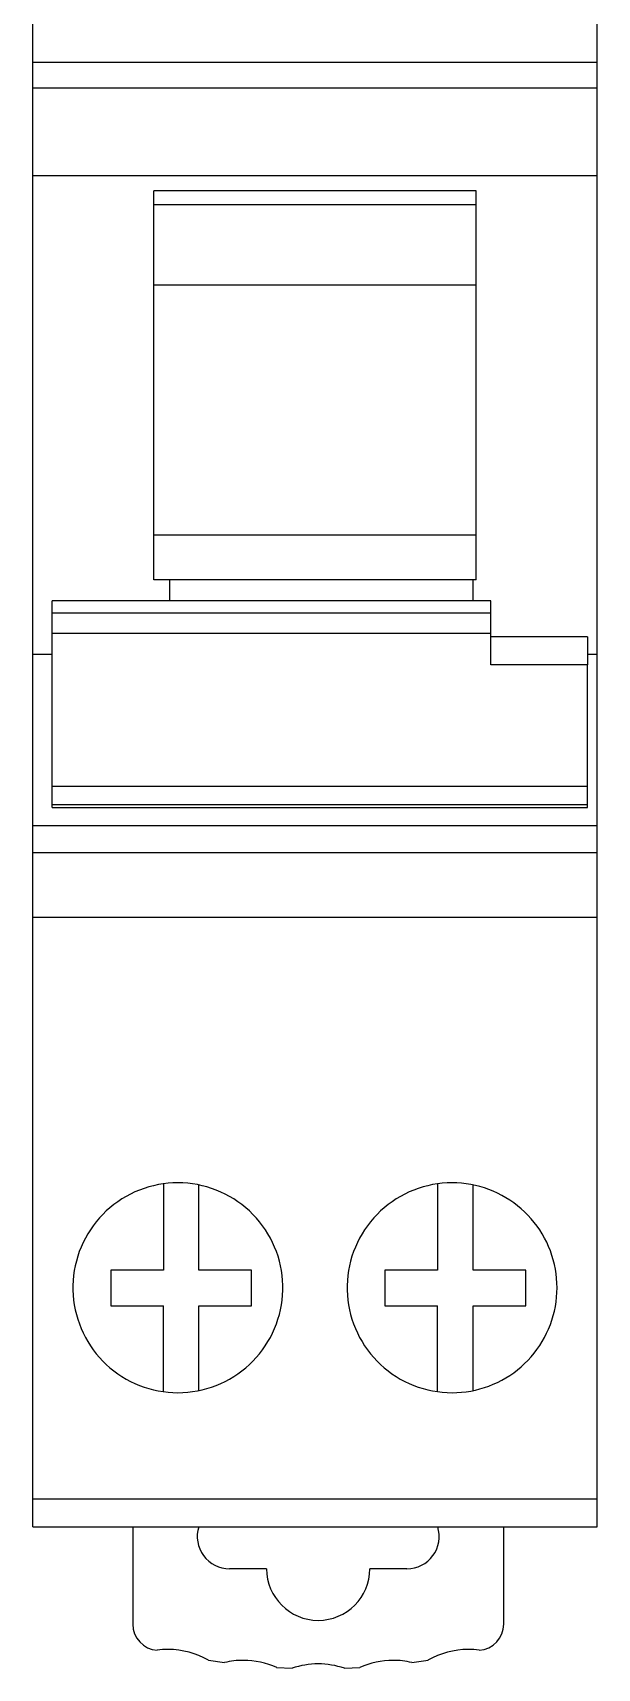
# Model space of a CAD drawing. Header units: millimetres. Extents: x 3609 to 5941, y 2453 to 3731.
# Drawn here: x 5832.73 to 5849.49, y 3343.94 to 3392.49 of the extents above; entities that cross this region are included whole.
import ezdxf

# ---------------------------------------------------------------- set-up
doc = ezdxf.new("R2010")
doc.units = ezdxf.units.MM
doc.layers.add('MAIN-1', color=7, linetype='Continuous')

# ---------------------------------------------------------------- blocks, each defined once
blk = doc.blocks.new('A$C6d8b8067')
at = {"layer": 'MAIN-1'}
for p, q in [((0, 49.785), (0, 52.785)), ((17.5, 49.785), (17.5, 52.785)), ((0, 48.985), (0, 49.785)), ((0, 49.785), (17.5, 49.785)), ((17.5, 48.985), (17.5, 49.785)), ((0, 46.268), (0, 48.985)), ((0, 48.985), (17.5, 48.985)), ((17.5, 46.268), (17.5, 48.985)), ((0, 31.437), (0, 46.268)), ((0, 46.268), (17.5, 46.268)), ((17.5, 31.437), (17.5, 46.268)), ((3.75, 33.734), (3.75, 45.791)), ((13.75, 45.791), (3.75, 45.791)), ((13.75, 33.734), (13.75, 45.791)), ((13.75, 45.366), (3.75, 45.366)), ((13.75, 42.868), (3.75, 42.868)), ((3.75, 35.133), (13.75, 35.133)), ((4.25, 33.734), (3.75, 33.734)), ((13.65, 33.734), (4.25, 33.734)), ((4.25, 33.083), (4.25, 33.734)), ((13.75, 33.734), (13.65, 33.734)), ((13.65, 33.083), (13.65, 33.734)), ((14.2, 33.083), (0.6, 33.083)), ((0.6, 32.71), (0.6, 33.083)), ((14.2, 32.71), (14.2, 33.083)), ((0.6, 32.084), (0.6, 32.71)), ((0.6, 32.71), (14.2, 32.71)), ((14.2, 32.085), (14.2, 32.71)), ((17.5, 26.127), (17.5, 32.783)), ((0.6, 32.084), (14.2, 32.085)), ((0.6, 31.883), (0.6, 32.084)), ((14.2, 31.957), (14.2, 32.085)), ((17.2, 31.971), (14.2, 31.971)), ((14.2, 31.824), (14.2, 31.957)), ((17.2, 31.971), (17.2, 31.108)), ((0, 26.127), (0, 31.437)), ((0, 31.437), (0.6, 31.437)), ((0.6, 31.671), (0.6, 31.883)), ((0.6, 31.45), (0.6, 31.671)), ((0.6, 31.221), (0.6, 31.45)), ((14.2, 31.688), (14.2, 31.824)), ((14.2, 31.548), (14.2, 31.688)), ((14.2, 31.405), (14.2, 31.548)), ((17.2, 31.437), (17.5, 31.437)), ((0.6, 30.984), (0.6, 31.221)), ((0.6, 30.74), (0.6, 30.984)), ((14.2, 31.258), (14.2, 31.405)), ((14.2, 31.108), (14.2, 31.258)), ((17.2, 31.108), (14.2, 31.108)), ((17.2, 30.924), (17.2, 31.108)), ((0.6, 30.489), (0.6, 30.74)), ((0.6, 30.234), (0.6, 30.489)), ((17.2, 30.737), (17.2, 30.924)), ((17.2, 30.547), (17.2, 30.737)), ((17.2, 30.353), (17.2, 30.547)), ((0.6, 29.974), (0.6, 30.234)), ((0.6, 29.711), (0.6, 29.974)), ((17.2, 30.156), (17.2, 30.353)), ((17.2, 29.957), (17.2, 30.156)), ((17.2, 29.756), (17.2, 29.957)), ((0.6, 29.446), (0.6, 29.711)), ((0.6, 29.179), (0.6, 29.446)), ((17.2, 29.554), (17.2, 29.756)), ((17.2, 29.35), (17.2, 29.554)), ((0.6, 28.911), (0.6, 29.179)), ((0.6, 28.644), (0.6, 28.911)), ((17.2, 29.146), (17.2, 29.35)), ((17.2, 28.942), (17.2, 29.146)), ((17.2, 28.737), (17.2, 28.942)), ((0.6, 28.378), (0.6, 28.644)), ((17.2, 28.533), (17.2, 28.737)), ((17.2, 28.33), (17.2, 28.533)), ((0.6, 28.114), (0.6, 28.378)), ((0.6, 27.853), (0.6, 28.114)), ((17.2, 28.129), (17.2, 28.33)), ((17.2, 27.929), (17.2, 28.129)), ((17.2, 27.731), (17.2, 27.929)), ((0.6, 27.595), (0.6, 27.853)), ((0.6, 27.343), (0.6, 27.595)), ((17.2, 27.535), (17.2, 27.731)), ((17.2, 27.343), (17.2, 27.535)), ((0.6, 27.343), (17.2, 27.343)), ((0.6, 26.773), (0.6, 27.343)), ((17.2, 26.773), (17.2, 27.343)), ((0.6, 26.677), (0.6, 26.773)), ((0.6, 26.773), (17.2, 26.773)), ((0.6, 26.677), (17.2, 26.677)), ((17.2, 26.677), (17.2, 26.773)), ((0, 25.285), (0, 26.127)), ((0, 26.127), (17.5, 26.127)), ((17.5, 25.285), (17.5, 26.127)), ((0, 23.285), (0, 25.285)), ((0, 25.285), (17.5, 25.285)), ((17.5, 23.285), (17.5, 25.285)), ((0, 5.252), (0, 23.285)), ((0, 23.285), (17.5, 23.285)), ((17.5, 5.252), (17.5, 23.285)), ((3.169, 14.763), (3.031, 14.697)), ((3.31, 14.822), (3.169, 14.763)), ((3.453, 14.874), (3.31, 14.822)), ((3.599, 14.92), (3.453, 14.874)), ((3.746, 14.959), (3.599, 14.92)), ((3.895, 14.991), (3.746, 14.959)), ((4.044, 15.015), (3.895, 14.991)), ((4.195, 15.033), (4.044, 15.015)), ((4.05, 15.016), (4.05, 12.335)), ((4.347, 15.044), (4.195, 15.033)), ((4.5, 15.047), (4.347, 15.044)), ((4.653, 15.044), (4.5, 15.047)), ((4.806, 15.033), (4.653, 15.044)), ((4.956, 15.015), (4.806, 15.033)), ((5.106, 14.991), (4.956, 15.015)), ((5.254, 14.959), (5.106, 14.991)), ((5.15, 12.335), (5.15, 14.982)), ((5.402, 14.92), (5.254, 14.959)), ((5.547, 14.874), (5.402, 14.92)), ((5.691, 14.822), (5.547, 14.874)), ((5.832, 14.762), (5.691, 14.822)), ((5.97, 14.697), (5.832, 14.762)), ((11.669, 14.763), (11.531, 14.697)), ((11.81, 14.822), (11.669, 14.763)), ((11.953, 14.874), (11.81, 14.822)), ((12.099, 14.92), (11.953, 14.874)), ((12.246, 14.959), (12.099, 14.92)), ((12.395, 14.991), (12.246, 14.959)), ((12.544, 15.015), (12.395, 14.991)), ((12.695, 15.033), (12.544, 15.015)), ((12.55, 15.016), (12.55, 12.335)), ((12.847, 15.044), (12.695, 15.033)), ((13, 15.047), (12.847, 15.044)), ((13.147, 15.044), (13, 15.047)), ((13.292, 15.034), (13.147, 15.044)), ((13.437, 15.018), (13.292, 15.034)), ((13.58, 14.995), (13.437, 15.018)), ((13.722, 14.966), (13.58, 14.995)), ((13.65, 12.335), (13.65, 14.982)), ((13.864, 14.931), (13.722, 14.966)), ((14.004, 14.889), (13.864, 14.931)), ((14.142, 14.84), (14.004, 14.889)), ((14.278, 14.786), (14.142, 14.84)), ((14.411, 14.726), (14.278, 14.786)), ((14.541, 14.659), (14.411, 14.726)), ((2.396, 14.276), (2.282, 14.175)), ((2.515, 14.372), (2.396, 14.276)), ((2.638, 14.462), (2.515, 14.372)), ((2.765, 14.546), (2.638, 14.462)), ((2.896, 14.625), (2.765, 14.546)), ((3.031, 14.697), (2.896, 14.625)), ((6.105, 14.624), (5.97, 14.697)), ((6.236, 14.546), (6.105, 14.624)), ((6.363, 14.461), (6.236, 14.546)), ((6.486, 14.371), (6.363, 14.461)), ((6.605, 14.275), (6.486, 14.371)), ((6.719, 14.174), (6.605, 14.275)), ((10.896, 14.276), (10.782, 14.175)), ((11.015, 14.372), (10.896, 14.276)), ((11.138, 14.462), (11.015, 14.372)), ((11.265, 14.546), (11.138, 14.462)), ((11.396, 14.625), (11.265, 14.546)), ((11.531, 14.697), (11.396, 14.625)), ((14.668, 14.587), (14.541, 14.659)), ((14.792, 14.51), (14.668, 14.587)), ((14.912, 14.426), (14.792, 14.51)), ((15.029, 14.338), (14.912, 14.426)), ((15.141, 14.244), (15.029, 14.338)), ((15.249, 14.146), (15.141, 14.244)), ((1.877, 13.719), (1.789, 13.594)), ((1.97, 13.84), (1.877, 13.719)), ((2.069, 13.957), (1.97, 13.84)), ((2.173, 14.069), (2.069, 13.957)), ((2.282, 14.175), (2.173, 14.069)), ((6.828, 14.068), (6.719, 14.174)), ((6.932, 13.956), (6.828, 14.068)), ((7.03, 13.84), (6.932, 13.956)), ((7.124, 13.718), (7.03, 13.84)), ((7.211, 13.593), (7.124, 13.718)), ((10.377, 13.719), (10.289, 13.594)), ((10.47, 13.84), (10.377, 13.719)), ((10.569, 13.957), (10.47, 13.84)), ((10.673, 14.069), (10.569, 13.957)), ((10.782, 14.175), (10.673, 14.069)), ((15.352, 14.042), (15.249, 14.146)), ((15.451, 13.935), (15.352, 14.042)), ((15.544, 13.822), (15.451, 13.935)), ((15.633, 13.706), (15.544, 13.822)), ((15.716, 13.586), (15.633, 13.706)), ((1.563, 13.196), (1.501, 13.057)), ((1.632, 13.332), (1.563, 13.196)), ((1.708, 13.465), (1.632, 13.332)), ((1.789, 13.594), (1.708, 13.465)), ((7.293, 13.464), (7.211, 13.593)), ((7.368, 13.331), (7.293, 13.464)), ((7.437, 13.196), (7.368, 13.331)), ((7.499, 13.057), (7.437, 13.196)), ((10.063, 13.196), (10.001, 13.057)), ((10.132, 13.332), (10.063, 13.196)), ((10.208, 13.465), (10.132, 13.332)), ((10.289, 13.594), (10.208, 13.465)), ((15.794, 13.462), (15.716, 13.586)), ((15.866, 13.335), (15.794, 13.462)), ((15.932, 13.205), (15.866, 13.335)), ((15.993, 13.072), (15.932, 13.205)), ((1.396, 12.771), (1.354, 12.624)), ((1.445, 12.916), (1.396, 12.771)), ((1.501, 13.057), (1.445, 12.916)), ((7.555, 12.915), (7.499, 13.057)), ((7.604, 12.771), (7.555, 12.915)), ((7.646, 12.624), (7.604, 12.771)), ((9.896, 12.771), (9.854, 12.624)), ((9.945, 12.916), (9.896, 12.771)), ((10.001, 13.057), (9.945, 12.916)), ((16.047, 12.936), (15.993, 13.072)), ((16.095, 12.798), (16.047, 12.936)), ((16.137, 12.658), (16.095, 12.798)), ((1.268, 12.173), (1.254, 12.021)), ((1.29, 12.325), (1.268, 12.173)), ((1.318, 12.475), (1.29, 12.325)), ((1.354, 12.624), (1.318, 12.475)), ((2.418, 12.335), (2.418, 11.235)), ((4.05, 12.335), (2.418, 12.335)), ((6.782, 12.335), (5.15, 12.335)), ((6.782, 11.235), (6.782, 12.335)), ((7.682, 12.475), (7.646, 12.624)), ((7.71, 12.325), (7.682, 12.475)), ((7.732, 12.173), (7.71, 12.325)), ((7.746, 12.022), (7.732, 12.173)), ((9.768, 12.173), (9.754, 12.021)), ((9.79, 12.325), (9.768, 12.173)), ((9.818, 12.475), (9.79, 12.325)), ((9.854, 12.624), (9.818, 12.475)), ((10.918, 12.335), (10.918, 11.235)), ((12.55, 12.335), (10.918, 12.335)), ((15.282, 12.335), (13.65, 12.335)), ((15.282, 11.235), (15.282, 12.335)), ((16.173, 12.516), (16.137, 12.658)), ((16.202, 12.374), (16.173, 12.516)), ((16.225, 12.231), (16.202, 12.374)), ((16.241, 12.087), (16.225, 12.231)), ((1.254, 12.021), (1.247, 11.869)), ((1.247, 11.869), (1.247, 11.717)), ((1.247, 11.717), (1.254, 11.566)), ((7.753, 11.87), (7.746, 12.022)), ((7.746, 11.566), (7.753, 11.718)), ((7.753, 11.718), (7.753, 11.87)), ((9.754, 12.021), (9.747, 11.869)), ((9.747, 11.869), (9.747, 11.717)), ((9.747, 11.717), (9.754, 11.565)), ((16.251, 11.941), (16.241, 12.087)), ((16.254, 11.795), (16.251, 11.941)), ((16.251, 11.648), (16.254, 11.795)), ((1.254, 11.566), (1.268, 11.414)), ((1.268, 11.414), (1.29, 11.263)), ((1.29, 11.263), (1.319, 11.112)), ((2.418, 11.235), (4.05, 11.235)), ((4.05, 8.574), (4.05, 11.235)), ((5.15, 11.235), (6.782, 11.235)), ((5.15, 8.608), (5.15, 11.235)), ((7.681, 11.112), (7.71, 11.263)), ((7.71, 11.263), (7.732, 11.414)), ((7.732, 11.414), (7.746, 11.566)), ((9.754, 11.565), (9.768, 11.414)), ((9.768, 11.414), (9.79, 11.262)), ((9.79, 11.262), (9.819, 11.112)), ((10.918, 11.235), (12.55, 11.235)), ((12.55, 8.573), (12.55, 11.235)), ((13.65, 11.235), (15.282, 11.235)), ((13.65, 8.608), (13.65, 11.235)), ((16.172, 11.072), (16.202, 11.214)), ((16.202, 11.214), (16.225, 11.358)), ((16.225, 11.358), (16.241, 11.502)), ((16.241, 11.502), (16.251, 11.648)), ((1.319, 11.112), (1.354, 10.964)), ((1.354, 10.964), (1.397, 10.817)), ((1.397, 10.817), (1.446, 10.673)), ((1.446, 10.673), (1.501, 10.531)), ((7.498, 10.531), (7.554, 10.672)), ((7.554, 10.672), (7.603, 10.817)), ((7.603, 10.817), (7.646, 10.963)), ((7.646, 10.963), (7.681, 11.112)), ((9.819, 11.112), (9.854, 10.963)), ((9.854, 10.963), (9.897, 10.817)), ((9.897, 10.817), (9.946, 10.672)), ((9.946, 10.672), (10.001, 10.531)), ((15.992, 10.516), (16.046, 10.652)), ((16.046, 10.652), (16.095, 10.79)), ((16.095, 10.79), (16.137, 10.93)), ((16.137, 10.93), (16.172, 11.072)), ((1.501, 10.531), (1.564, 10.393)), ((1.564, 10.393), (1.632, 10.257)), ((1.632, 10.257), (1.708, 10.125)), ((7.292, 10.124), (7.367, 10.256)), ((7.367, 10.256), (7.436, 10.392)), ((7.436, 10.392), (7.498, 10.531)), ((10.001, 10.531), (10.064, 10.393)), ((10.064, 10.393), (10.133, 10.257)), ((10.133, 10.257), (10.208, 10.125)), ((15.793, 10.125), (15.865, 10.252)), ((15.865, 10.252), (15.931, 10.382)), ((15.931, 10.382), (15.992, 10.516)), ((1.708, 10.125), (1.789, 9.996)), ((1.789, 9.996), (1.877, 9.871)), ((1.877, 9.871), (1.97, 9.75)), ((1.97, 9.75), (2.069, 9.633)), ((2.069, 9.633), (2.173, 9.522)), ((6.931, 9.632), (7.029, 9.749)), ((7.029, 9.749), (7.123, 9.87)), ((7.123, 9.87), (7.21, 9.995)), ((7.21, 9.995), (7.292, 10.124)), ((10.208, 10.125), (10.289, 9.996)), ((10.289, 9.996), (10.377, 9.871)), ((10.377, 9.871), (10.47, 9.749)), ((10.47, 9.749), (10.569, 9.633)), ((10.569, 9.633), (10.673, 9.521)), ((15.35, 9.545), (15.449, 9.653)), ((15.449, 9.653), (15.543, 9.765)), ((15.543, 9.765), (15.631, 9.881)), ((15.631, 9.881), (15.715, 10.001)), ((15.715, 10.001), (15.793, 10.125)), ((2.173, 9.522), (2.281, 9.415)), ((2.281, 9.415), (2.395, 9.314)), ((2.395, 9.314), (2.514, 9.219)), ((2.514, 9.219), (2.637, 9.128)), ((2.637, 9.128), (2.764, 9.044)), ((6.235, 9.043), (6.362, 9.128)), ((6.362, 9.128), (6.485, 9.218)), ((6.485, 9.218), (6.604, 9.313)), ((6.604, 9.313), (6.718, 9.414)), ((6.718, 9.414), (6.827, 9.521)), ((6.827, 9.521), (6.931, 9.632)), ((10.673, 9.521), (10.782, 9.415)), ((10.782, 9.415), (10.895, 9.314)), ((10.895, 9.314), (11.014, 9.218)), ((11.014, 9.218), (11.137, 9.128)), ((11.137, 9.128), (11.264, 9.044)), ((14.791, 9.079), (14.911, 9.162)), ((14.911, 9.162), (15.027, 9.25)), ((15.027, 9.25), (15.139, 9.344)), ((15.139, 9.344), (15.247, 9.442)), ((15.247, 9.442), (15.35, 9.545)), ((2.764, 9.044), (2.895, 8.966)), ((2.895, 8.966), (3.03, 8.893)), ((3.03, 8.893), (3.168, 8.827)), ((3.168, 8.827), (3.309, 8.768)), ((3.309, 8.768), (3.452, 8.716)), ((3.452, 8.716), (3.598, 8.67)), ((3.598, 8.67), (3.745, 8.631)), ((3.745, 8.631), (3.894, 8.599)), ((5.106, 8.599), (5.254, 8.631)), ((5.254, 8.631), (5.401, 8.67)), ((5.401, 8.67), (5.547, 8.715)), ((5.547, 8.715), (5.691, 8.768)), ((5.691, 8.768), (5.832, 8.827)), ((5.832, 8.827), (5.97, 8.893)), ((5.97, 8.893), (6.104, 8.965)), ((6.104, 8.965), (6.235, 9.043)), ((11.264, 9.044), (11.395, 8.965)), ((11.395, 8.965), (11.53, 8.893)), ((11.53, 8.893), (11.668, 8.827)), ((11.668, 8.827), (11.809, 8.768)), ((11.809, 8.768), (11.952, 8.715)), ((11.952, 8.715), (12.098, 8.67)), ((12.098, 8.67), (12.245, 8.631)), ((12.245, 8.631), (12.394, 8.599)), ((13.58, 8.594), (13.722, 8.623)), ((13.722, 8.623), (13.863, 8.659)), ((13.863, 8.659), (14.003, 8.701)), ((14.003, 8.701), (14.141, 8.749)), ((14.141, 8.749), (14.277, 8.803)), ((14.277, 8.803), (14.41, 8.863)), ((14.41, 8.863), (14.54, 8.93)), ((14.54, 8.93), (14.667, 9.001)), ((14.667, 9.001), (14.791, 9.079)), ((3.894, 8.599), (4.044, 8.574)), ((4.044, 8.574), (4.194, 8.556)), ((4.194, 8.556), (4.346, 8.546)), ((4.346, 8.546), (4.5, 8.542)), ((4.5, 8.542), (4.653, 8.546)), ((4.653, 8.546), (4.805, 8.556)), ((4.805, 8.556), (4.956, 8.574)), ((4.956, 8.574), (5.106, 8.599)), ((12.394, 8.599), (12.544, 8.574)), ((12.544, 8.574), (12.694, 8.556)), ((12.694, 8.556), (12.846, 8.546)), ((12.846, 8.546), (13, 8.542)), ((13, 8.542), (13.147, 8.545)), ((13.147, 8.545), (13.292, 8.555)), ((13.292, 8.555), (13.436, 8.571)), ((13.436, 8.571), (13.58, 8.594)), ((0, 4.385), (0, 5.252)), ((0, 5.252), (17.5, 5.252)), ((17.5, 4.385), (17.5, 5.252)), ((0, 4.385), (17.5, 4.385)), ((3.099, 4.385), (3.1, 1.371)), ((14.6, 1.371), (14.6, 4.385)), ((7.25, 3.085), (6.1, 3.085)), ((11.6, 3.085), (10.45, 3.085)), ((5.447, 0.25), (5.948, 0.177)), ((7.562, 0.023), (8.039, 0)), ((9.661, 0), (10.138, 0.023)), ((11.752, 0.177), (12.253, 0.25))]:
    blk.add_line(p, q, dxfattribs=at)
for centre, radius, start, end in [((6.1, 4.085), 1, 162.5424, 270), ((11.6, 4.085), 1, 270, 17.4576), ((8.85, 3.085), 1.6, 180, 270), ((8.85, 3.085), 1.6, 270, 0), ((3.914, 1.371), 0.814, 180, 265.9288), ((13.786, 1.371), 0.814, 274.0712, 0), ((4.2, -1.917), 2.5, 90, 97.9103), ((4.2, -1.917), 2.5, 60.0714, 90), ((13.5, -1.917), 2.5, 90, 119.9286), ((13.5, -1.917), 2.5, 82.0897, 90), ((6.53, -2.254), 2.5, 90, 103.4522), ((6.53, -2.254), 2.5, 65.6133, 90), ((8.85, -2.365), 2.5, 90, 108.9195), ((8.85, -2.365), 2.5, 71.0805, 90), ((11.17, -2.254), 2.5, 90, 114.3867), ((11.17, -2.254), 2.5, 76.5478, 90)]:
    blk.add_arc(centre, radius, start, end, dxfattribs=at)

msp = doc.modelspace()

# ---------------------------------------------------------------- block references
at = {"xscale": 0.9577071780000002, "yscale": 0.9577071780000002, "zscale": 0.9577071780000002}
msp.add_blockref('A$C6d8b8067', (5832.731, 3343.938), dxfattribs=at)

doc.saveas('drawing.dxf')
